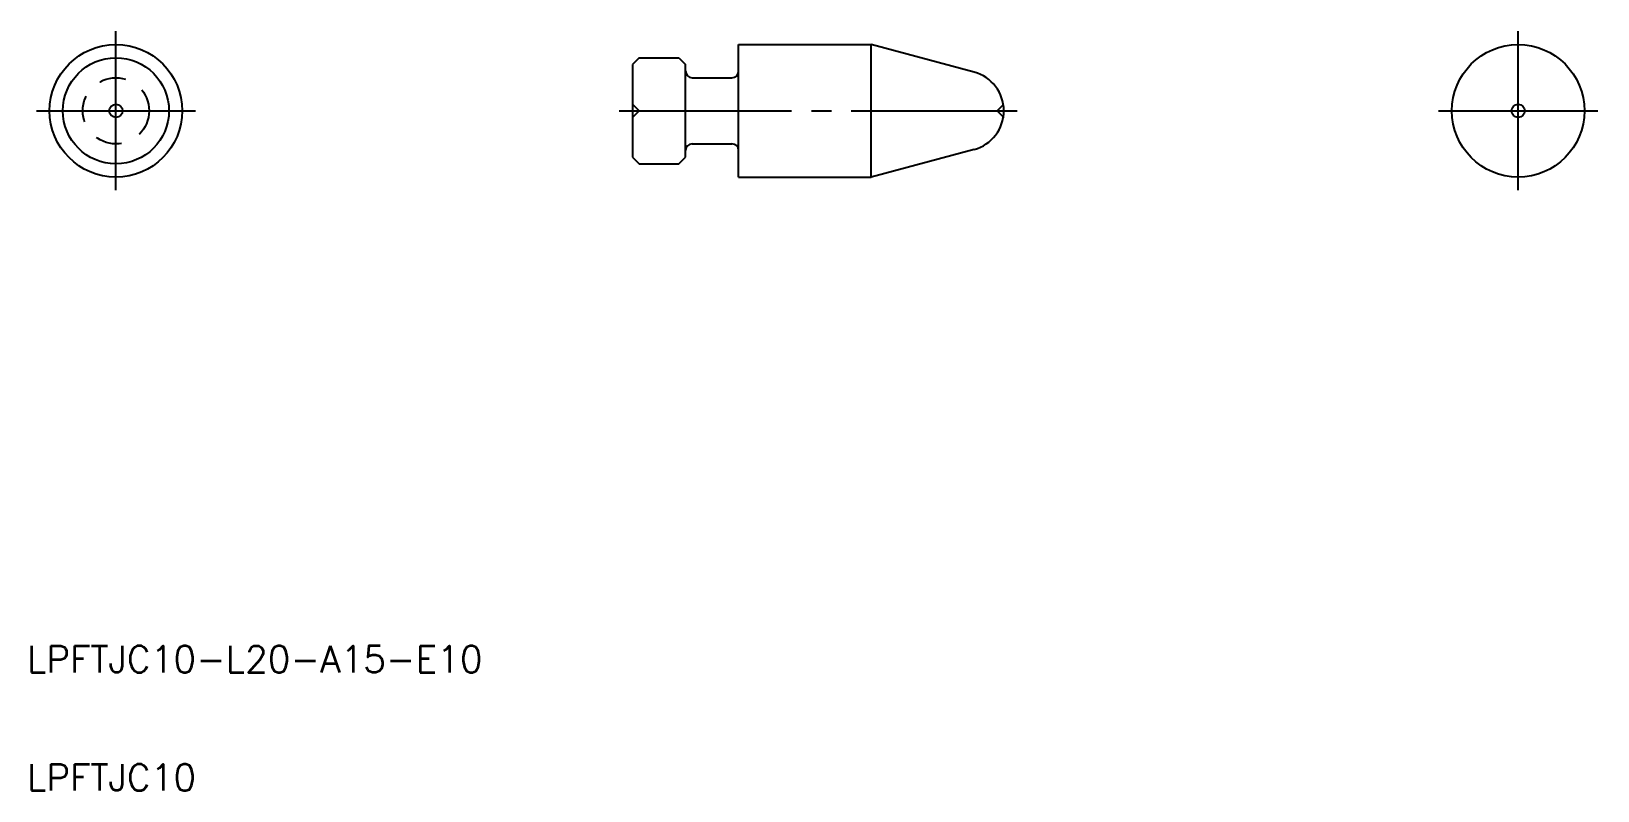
# Model space of a CAD drawing. Extents: x 53 to 171, y 147 to 204.
import ezdxf

# ---------------------------------------------------------------- set-up
doc = ezdxf.new("R2010")
doc.units = 0
doc.linetypes.add('CENTER', pattern=[17.5, 13, -1.5, 1.5, -1.5])
doc.linetypes.add('DASHED', pattern=[3.5, 2, -1.5])
doc.layers.get('0').update_dxf_attribs({"linetype": 'CONTINUOUS'})
doc.layers.add('CENTER', color=1, linetype='CENTER')
doc.styles.get("Standard").update_dxf_attribs({"font": 'txt.shx', "bigfont": '@extfont2.shx'})

msp = doc.modelspace()

# ---------------------------------------------------------------- linework, layer by layer
at = {"color": 7, "linetype": 'CONTINUOUS'}
for p, q in [((98.9, 202.13), (98.4, 201.63)), ((98.9, 202.13), (101.9, 202.13)), ((101.9, 202.13), (102.4, 201.63)), ((106.4, 193.13), (106.4, 203.13)), ((106.4, 203.13), (116.4, 203.13)), ((124.16, 201.05), (116.4, 203.13)), ((116.4, 193.13), (116.4, 203.13)), ((98.4, 201.63), (98.4, 194.63)), ((102.4, 194.63), (102.4, 201.63)), ((102.9, 200.63), (105.9, 200.63)), ((102.9, 195.63), (105.9, 195.63)), ((124.16, 195.21), (116.4, 193.13)), ((98.4, 194.63), (98.9, 194.13)), ((98.9, 194.13), (101.9, 194.13)), ((101.9, 194.13), (102.4, 194.63)), ((106.4, 193.13), (116.4, 193.13))]:
    msp.add_line(p, q, dxfattribs=at)
at = {"color": 3, "linetype": 'DASHED'}
for p, q in [((98.9, 198.13), (98.4, 198.63)), ((125.9, 198.13), (126.4, 198.63)), ((98.9, 198.13), (98.4, 197.63)), ((125.9, 198.13), (126.4, 197.63))]:
    msp.add_line(p, q, dxfattribs=at)
at = {"color": 7, "linetype": 'CONTINUOUS'}
for centre, radius in [((59.44, 198.13), 5), ((59.44, 198.13), 4), ((165.19, 198.13), 5), ((59.44, 198.13), 0.5), ((165.19, 198.13), 0.5)]:
    msp.add_circle(centre, radius, dxfattribs=at)
at = {"color": 3, "linetype": 'DASHED'}
msp.add_circle((59.44, 198.13), 2.5, dxfattribs=at)
at = {"color": 7, "linetype": 'CONTINUOUS'}
for centre, radius, start, end in [((102.9, 201.13), 0.5, 180, 270), ((105.9, 201.13), 0.5, 270, 0), ((123.38, 198.13), 3.02, 285, 75), ((102.9, 195.13), 0.5, 90, 180), ((105.9, 195.13), 0.5, 0, 90)]:
    msp.add_arc(centre, radius, start, end, dxfattribs=at)
at = {"layer": 'CENTER', "color": 1, "linetype": 'CENTER'}
for p, q in [((59.44, 192.13), (59.44, 204.13)), ((165.19, 192.13), (165.19, 204.13)), ((53.44, 198.13), (65.44, 198.13)), ((97.4, 198.13), (127.4, 198.13)), ((159.19, 198.13), (171.19, 198.13))]:
    msp.add_line(p, q, dxfattribs=at)

# ---------------------------------------------------------------- texts
at = {"color": 7, "linetype": 'CONTINUOUS'}
for s, p in [('LPFTJC10-L20-A15-E10', (52.72, 155.75)), ('LPFTJC10', (52.72, 146.82))]:
    msp.add_text(s, height=2, dxfattribs=at).set_placement(p)

doc.saveas('drawing.dxf')
